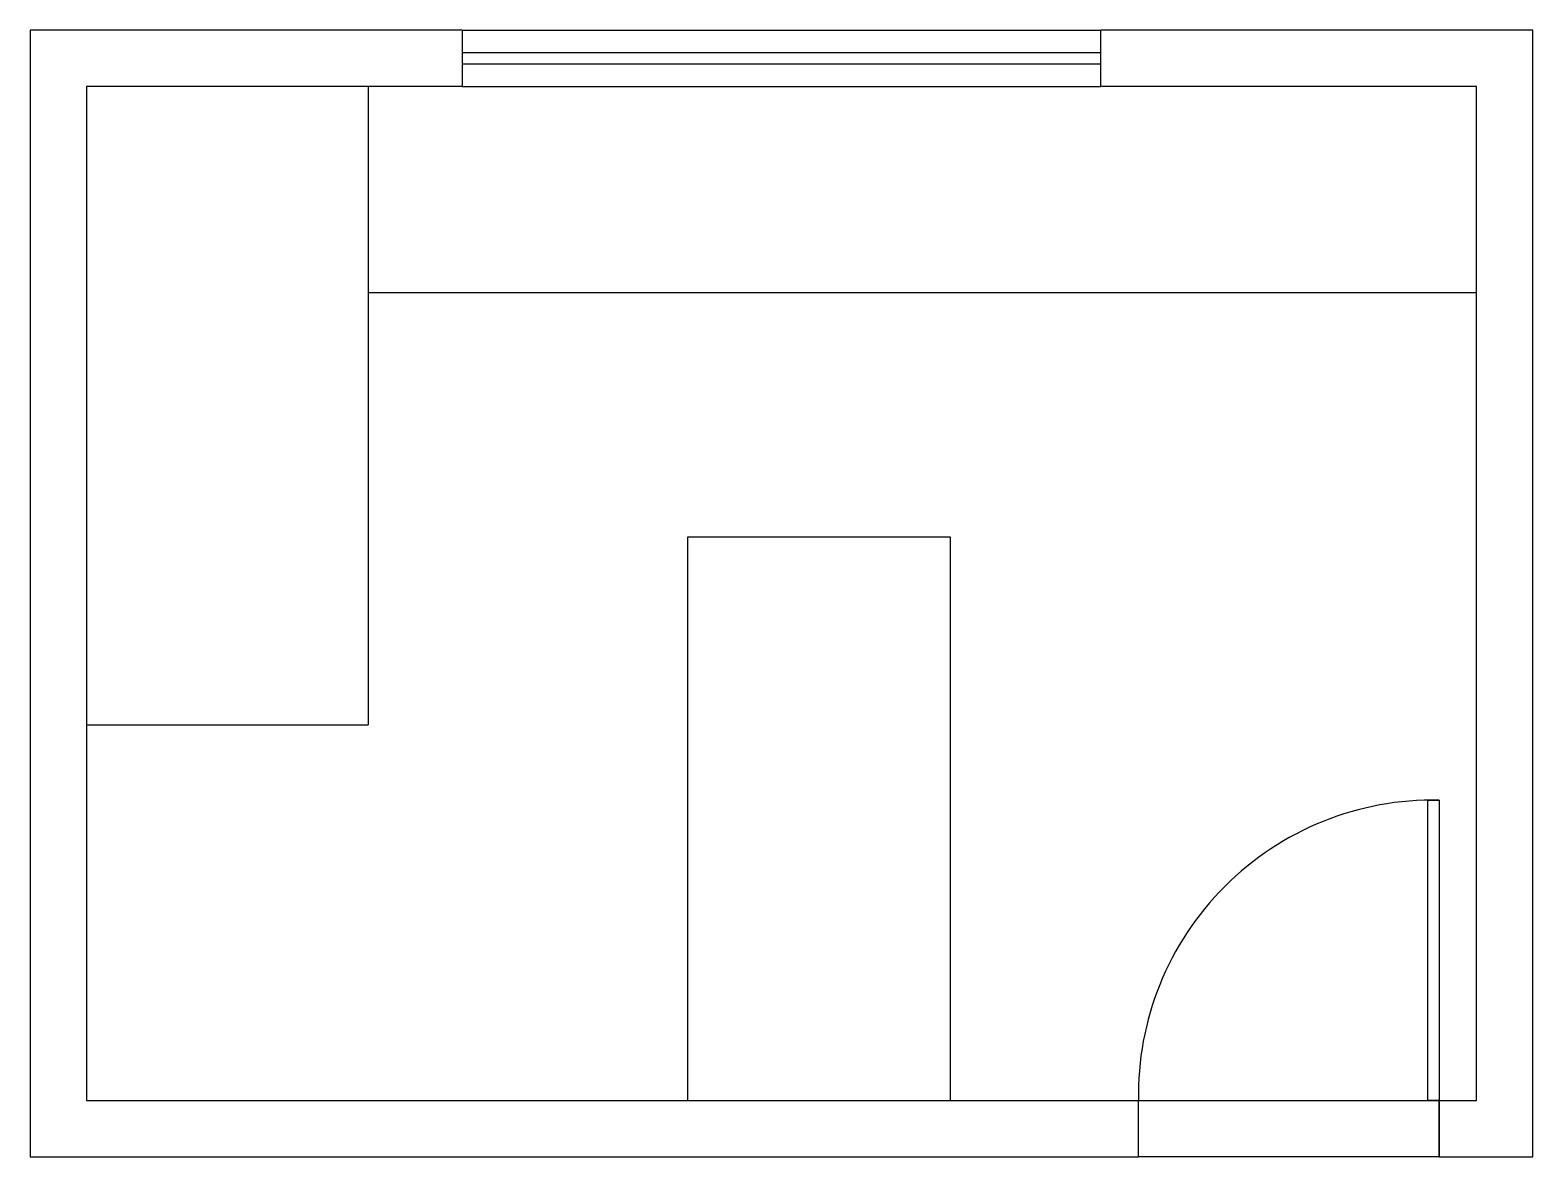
# Model space of a CAD drawing. Header units: millimetres. Extents: x 2861 to 3261, y 2016 to 2316.
import ezdxf

# ---------------------------------------------------------------- set-up
doc = ezdxf.new("R2010")
doc.units = ezdxf.units.MM

msp = doc.modelspace()

# ---------------------------------------------------------------- linework, layer by layer
for p, q in [((2860.82, 2315.6), (2860.82, 2015.6)), ((2975.82, 2315.6), (2860.82, 2315.6)), ((2975.82, 2315.6), (2975.82, 2300.6)), ((2975.82, 2315.6), (3145.82, 2315.6)), ((3260.82, 2315.6), (3145.82, 2315.6)), ((3145.82, 2300.6), (3145.82, 2315.6)), ((3260.82, 2015.6), (3260.82, 2315.6)), ((2975.82, 2309.6), (3145.82, 2309.6)), ((2975.82, 2306.6), (3145.82, 2306.6)), ((2875.82, 2300.6), (2875.82, 2030.6)), ((2975.82, 2300.6), (2875.82, 2300.6)), ((2950.82, 2300.6), (2950.82, 2130.6)), ((2975.82, 2300.6), (3145.82, 2300.6)), ((3245.82, 2300.6), (3145.82, 2300.6)), ((3245.82, 2030.6), (3245.82, 2300.6)), ((3245.82, 2245.6), (2950.82, 2245.6)), ((3105.82, 2180.6), (3035.82, 2180.6)), ((3035.82, 2180.6), (3035.82, 2030.6)), ((3105.82, 2030.6), (3105.82, 2180.6)), ((2875.82, 2130.6), (2950.82, 2130.6)), ((2875.82, 2030.6), (3155.82, 2030.6)), ((3085.82, 2030.6), (3085.82, 2030.6)), ((3155.82, 2015.6), (3155.82, 2030.6)), ((3155.82, 2030.6), (3232.82, 2030.6)), ((3232.82, 2030.6), (3235.82, 2030.6)), ((3235.82, 2015.6), (3235.82, 2030.6)), ((3235.82, 2030.6), (3245.82, 2030.6)), ((3235.82, 2030.6), (3235.82, 2015.6)), ((2860.82, 2015.6), (3155.82, 2015.6)), ((3235.82, 2015.6), (3155.82, 2015.6)), ((3235.82, 2015.6), (3260.82, 2015.6))]:
    msp.add_line(p, q)
for points in [[(3235.82, 2030.6), (3232.82, 2030.6), (3232.82, 2110.6), (3235.82, 2110.6)], [(3235.82, 2030.6), (3235.82, 2030.6), (3235.82, 2030.6), (3235.82, 2030.6)]]:
    msp.add_lwpolyline(points, close=True)
msp.add_arc((3234.32, 2032.1), 78.51, 88.9053, 181.0947)

doc.saveas('drawing.dxf')
